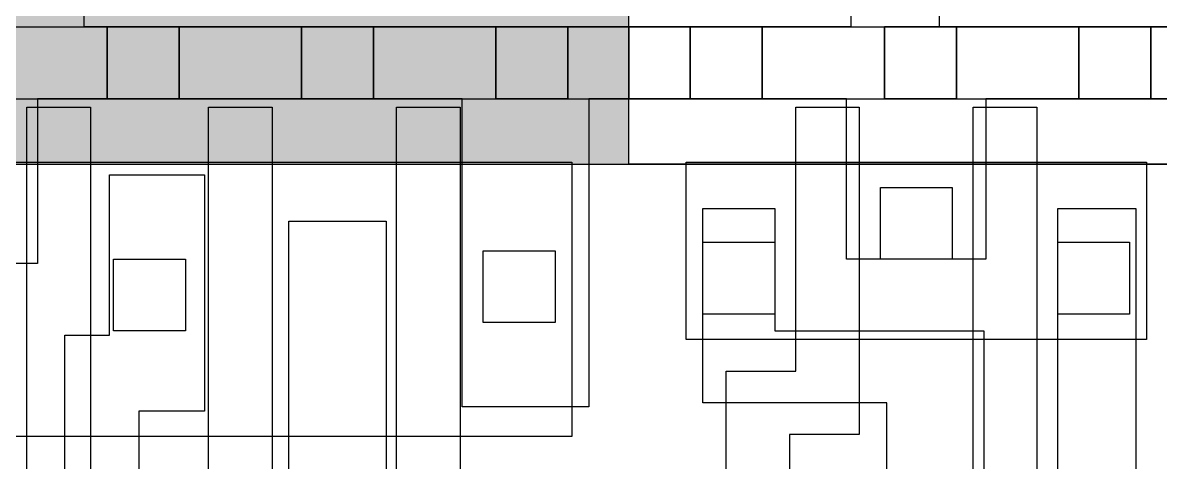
# Model space of a CAD drawing. Extents: x -0.2 to 64.2, y -0.2 to 38.3.
# Drawn here: x 7.305 to 9.997, y 9.934 to 10.975 of the extents above; entities that cross this region are included whole.
import ezdxf

# ---------------------------------------------------------------- set-up
doc = ezdxf.new("R2010")
doc.units = 0
for name, color, linetype, true_color in [('GDS 65_20', 7, 'Continuous', 0x2fd36b), ('GDS 66_20', 7, 'Continuous', 0xff3d3d), ('GDS 66_44', 7, 'Continuous', 0xffffff), ('GDS 67_20', 7, 'Continuous', 0x4aa8ff), ('GDS 67_44', 7, 'Continuous', 0xffd84a), ('GDS 68_20', 7, 'Continuous', 0xc06bff)]:
    doc.layers.add(name, color=color, linetype=linetype, true_color=true_color)

msp = doc.modelspace()

# ---------------------------------------------------------------- linework, layer by layer
at = {"layer": 'GDS 65_20', "flags": 128}
for points in [[(7.05, 10.645), (8.605, 10.645), (8.605, 9.995), (7.05, 9.995)], [(8.875, 10.645), (9.965, 10.645), (9.965, 10.225), (8.875, 10.225)]]:
    msp.add_lwpolyline(points, close=True, dxfattribs=at)
at = {"layer": 'GDS 66_20', "flags": 128}
for points in [[(7.465, 8.265), (7.315, 8.265), (7.315, 9.555), (7.005, 9.555), (7.005, 9.885), (7.315, 9.885), (7.315, 10.775), (7.465, 10.775)], [(7.98, 9.555), (7.895, 9.555), (7.895, 8.265), (7.745, 8.265), (7.745, 9.555), (7.71, 9.555), (7.71, 9.885), (7.745, 9.885), (7.745, 10.775), (7.895, 10.775), (7.895, 9.885), (7.98, 9.885)], [(8.61, 9.555), (8.34, 9.555), (8.34, 8.265), (8.19, 8.265), (8.19, 10.775), (8.34, 10.775), (8.34, 9.885), (8.61, 9.885)], [(9.285, 10), (9.12, 10), (9.12, 9.29), (9.285, 9.29), (9.285, 8.295), (9.135, 8.295), (9.135, 9.14), (8.97, 9.14), (8.97, 9.555), (8.85, 9.555), (8.85, 9.885), (8.97, 9.885), (8.97, 10.15), (9.135, 10.15), (9.135, 10.775), (9.285, 10.775)], [(9.705, 8.295), (9.555, 8.295), (9.555, 9.51), (9.33, 9.51), (9.33, 9.78), (9.555, 9.78), (9.555, 10.775), (9.705, 10.775)]]:
    msp.add_lwpolyline(points, close=True, dxfattribs=at)
at = {"layer": 'GDS 66_44', "flags": 128}
for points in [[(9.335, 10.585), (9.505, 10.585), (9.505, 10.415), (9.335, 10.415)], [(8.915, 10.455), (9.085, 10.455), (9.085, 10.285), (8.915, 10.285)], [(9.755, 10.455), (9.925, 10.455), (9.925, 10.285), (9.755, 10.285)], [(8.395, 10.435), (8.565, 10.435), (8.565, 10.265), (8.395, 10.265)], [(7.52, 10.415), (7.69, 10.415), (7.69, 10.245), (7.52, 10.245)]]:
    msp.add_lwpolyline(points, close=True, dxfattribs=at)
at = {"layer": 'GDS 67_20', "flags": 128}
for points in [[(11.04, 10.965), (10.405, 10.965), (10.405, 11.575), (10.235, 11.575), (10.235, 10.965), (9.475, 10.965), (9.475, 11.495), (9.265, 11.495), (9.265, 10.965), (7.45, 10.965), (7.45, 11.465), (7.08, 11.465), (7.08, 10.965), (5.385, 10.965), (5.385, 11.425), (5.135, 11.425), (5.135, 10.965), (4.525, 10.965), (4.525, 11.345), (4.195, 11.345), (4.195, 10.965), (3.68, 10.965), (3.68, 10.795), (11.04, 10.795)], [(8.74, 10.795), (8.645, 10.795), (8.645, 10.065), (8.345, 10.065), (8.345, 10.795), (7.34, 10.795), (7.34, 10.405), (7.01, 10.405), (7.01, 10.795), (6.9, 10.795), (6.9, 10.965), (8.74, 10.965)], [(16.1, 10.795), (15.465, 10.795), (15.465, 10.185), (15.295, 10.185), (15.295, 10.795), (14.535, 10.795), (14.535, 10.265), (14.325, 10.265), (14.325, 10.795), (12.51, 10.795), (12.51, 10.295), (12.14, 10.295), (12.14, 10.795), (10.445, 10.795), (10.445, 10.335), (10.195, 10.335), (10.195, 10.795), (9.585, 10.795), (9.585, 10.415), (9.255, 10.415), (9.255, 10.795), (8.74, 10.795), (8.74, 10.965), (16.1, 10.965)], [(7.735, 10.055), (7.58, 10.055), (7.58, 9.195), (7.27, 9.195), (7.27, 8.425), (6.995, 8.425), (6.995, 9.385), (7.405, 9.385), (7.405, 10.235), (7.51, 10.235), (7.51, 10.615), (7.735, 10.615)], [(9.58, 8.915), (9.085, 8.915), (9.085, 8.415), (8.915, 8.415), (8.915, 9.085), (9.35, 9.085), (9.35, 10.075), (8.915, 10.075), (8.915, 10.535), (9.085, 10.535), (9.085, 10.245), (9.58, 10.245)], [(9.755, 10.535), (9.94, 10.535), (9.94, 8.415), (9.755, 8.415)], [(8.165, 9.555), (7.75, 9.555), (7.75, 9.885), (7.935, 9.885), (7.935, 10.505), (8.165, 10.505)]]:
    msp.add_lwpolyline(points, close=True, dxfattribs=at)
at = {"layer": 'GDS 67_44', "flags": 128}
for points in [[(7.505, 10.965), (7.675, 10.965), (7.675, 10.795), (7.505, 10.795)], [(7.505, 10.795), (7.675, 10.795), (7.675, 10.965), (7.505, 10.965)], [(7.965, 10.965), (8.135, 10.965), (8.135, 10.795), (7.965, 10.795)], [(7.965, 10.795), (8.135, 10.795), (8.135, 10.965), (7.965, 10.965)], [(8.425, 10.965), (8.595, 10.965), (8.595, 10.795), (8.425, 10.795)], [(8.425, 10.795), (8.595, 10.795), (8.595, 10.965), (8.425, 10.965)], [(8.885, 10.965), (9.055, 10.965), (9.055, 10.795), (8.885, 10.795)], [(8.885, 10.795), (9.055, 10.795), (9.055, 10.965), (8.885, 10.965)], [(9.345, 10.965), (9.515, 10.965), (9.515, 10.795), (9.345, 10.795)], [(9.345, 10.795), (9.515, 10.795), (9.515, 10.965), (9.345, 10.965)], [(9.805, 10.965), (9.975, 10.965), (9.975, 10.795), (9.805, 10.795)], [(9.805, 10.795), (9.975, 10.795), (9.975, 10.965), (9.805, 10.965)]]:
    msp.add_lwpolyline(points, close=True, dxfattribs=at)
at = {"layer": 'GDS 68_20', "flags": 128}
for points in [[(3.68, 10.64), (11.04, 10.64), (11.04, 11.12), (3.68, 11.12)], [(8.74, 11.12), (16.1, 11.12), (16.1, 10.64), (8.74, 10.64)]]:
    msp.add_lwpolyline(points, close=True, dxfattribs=at)
at = {"layer": 'GDS 68_20', "const_width": 0.48, "flags": 128}
msp.add_lwpolyline([(6.9, 10.88), (8.74, 10.88)], dxfattribs=at)

doc.saveas('drawing.dxf')
